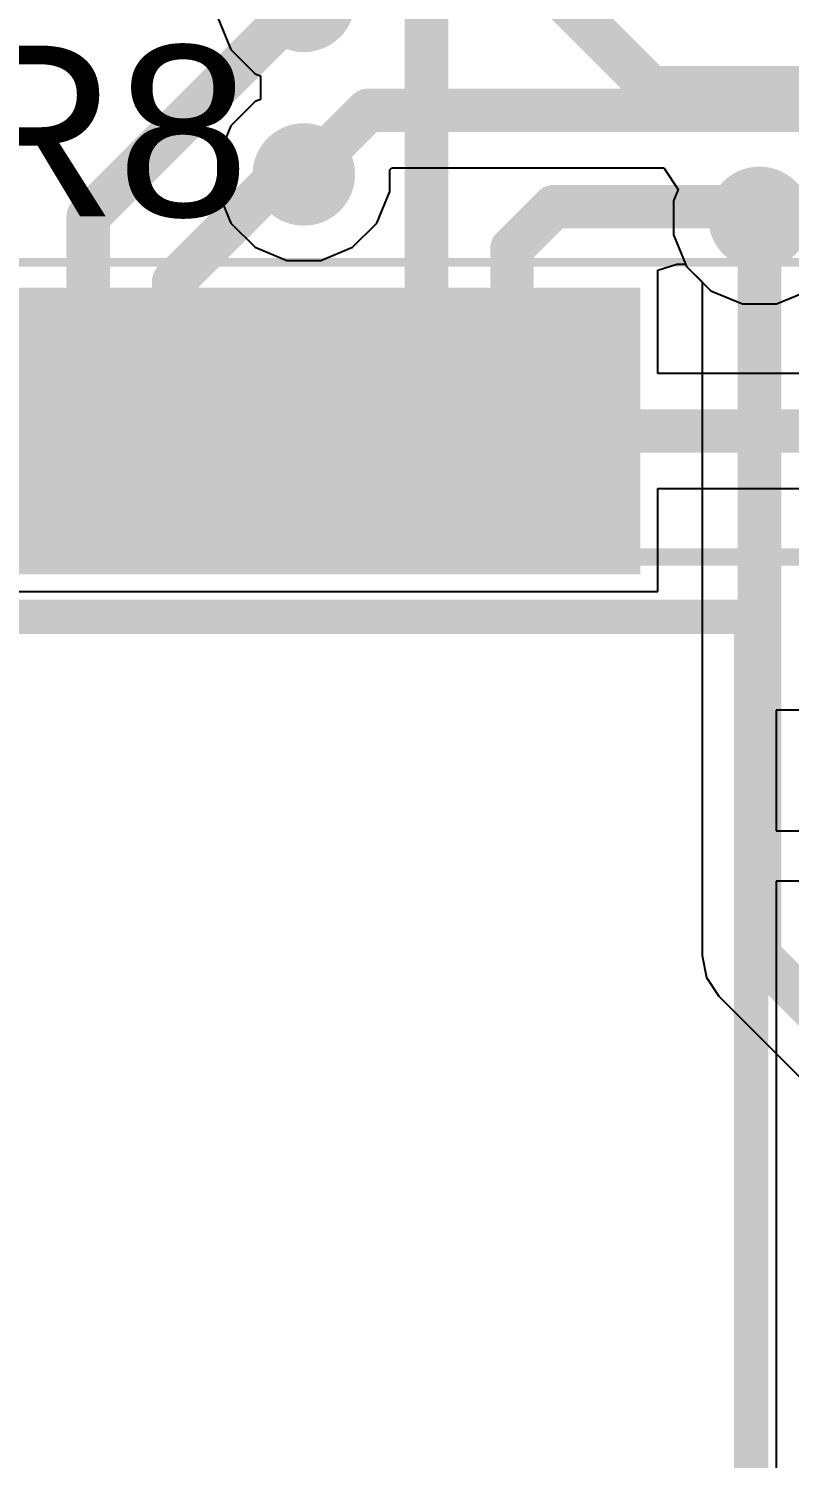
# Model space of a CAD drawing. Header units: millimetres. Extents: x -1.58 to 1.58, y -1.38 to 3.35.
# Drawn here: x 0.0166 to 0.1919, y 2.3441 to 2.6736 of the extents above; entities that cross this region are included whole.
import ezdxf

# ---------------------------------------------------------------- set-up
doc = ezdxf.new("R2010")
doc.units = ezdxf.units.MM
doc.header["$MEASUREMENT"] = 0
for name, color, linetype in [('BottomLayer', 5, 'Continuous'), ('Mechanical13', 56, 'Continuous'), ('Mechanical15', 56, 'Continuous'), ('TopLayer', 1, 'Continuous'), ('TopOverlay', 2, 'Continuous'), ('TopPaste', 8, 'Continuous'), ('TopSolder', 216, 'Continuous'), ('ViaHoleLayer', 16, 'Continuous')]:
    doc.layers.add(name, color=color, linetype=linetype)
doc.styles.add('Arial', font='arial.ttf', dxfattribs={"height": 0.2})

# ---------------------------------------------------------------- blocks, each defined once
blk = doc.blocks.new('QFP50P1200X1200X160_64N_72')
at = {"layer": 'TopLayer'}
for points in [[(0.02362, 0.19687), (0.02362, 0.25494), (0.03543, 0.25494), (0.03543, 0.19687)], [(0.04331, 0.19687), (0.04331, 0.25494), (0.05512, 0.25494), (0.05512, 0.19687)], [(0.06299, 0.19687), (0.06299, 0.25494), (0.0748, 0.25494), (0.0748, 0.19687)], [(0.08268, 0.19687), (0.08268, 0.25494), (0.09449, 0.25494), (0.09449, 0.19687)], [(0.10236, 0.19687), (0.10236, 0.25494), (0.11417, 0.25494), (0.11417, 0.19687)], [(0.12205, 0.19687), (0.12205, 0.25494), (0.13386, 0.25494), (0.13386, 0.19687)], [(0.14173, 0.19687), (0.14173, 0.25494), (0.15354, 0.25494), (0.15354, 0.19687)]]:
    blk.add_hatch(color=1, dxfattribs=at).paths.add_polyline_path(points)
at = {"layer": 'TopPaste'}
for points in [[(0.02362, 0.19687), (0.02362, 0.25494), (0.03543, 0.25494), (0.03543, 0.19687)], [(0.04331, 0.19687), (0.04331, 0.25494), (0.05512, 0.25494), (0.05512, 0.19687)], [(0.06299, 0.19687), (0.06299, 0.25494), (0.0748, 0.25494), (0.0748, 0.19687)], [(0.08268, 0.19687), (0.08268, 0.25494), (0.09449, 0.25494), (0.09449, 0.19687)], [(0.10236, 0.19687), (0.10236, 0.25494), (0.11417, 0.25494), (0.11417, 0.19687)], [(0.12205, 0.19687), (0.12205, 0.25494), (0.13386, 0.25494), (0.13386, 0.19687)], [(0.14173, 0.19687), (0.14173, 0.25494), (0.15354, 0.25494), (0.15354, 0.19687)]]:
    blk.add_hatch(color=8, dxfattribs=at).paths.add_polyline_path(points)
at = {"layer": 'TopSolder'}
for points in [[(-0.00006, 0.19287), (-0.00006, 0.25894), (0.01975, 0.25894), (0.01975, 0.19287)], [(0.01962, 0.19287), (0.01962, 0.25894), (0.03943, 0.25894), (0.03943, 0.19287)], [(0.03931, 0.19287), (0.03931, 0.25894), (0.05912, 0.25894), (0.05912, 0.19287)], [(0.05899, 0.19287), (0.05899, 0.25894), (0.0788, 0.25894), (0.0788, 0.19287)], [(0.07868, 0.19287), (0.07868, 0.25894), (0.09849, 0.25894), (0.09849, 0.19287)], [(0.09836, 0.19287), (0.09836, 0.25894), (0.11817, 0.25894), (0.11817, 0.19287)], [(0.11805, 0.19287), (0.11805, 0.25894), (0.13786, 0.25894), (0.13786, 0.19287)], [(0.13773, 0.19287), (0.13773, 0.25894), (0.15754, 0.25894), (0.15754, 0.19287)]]:
    blk.add_hatch(color=216, dxfattribs=at).paths.add_polyline_path(points)
at = {"layer": 'Mechanical13', "const_width": 0.00394}
blk.add_lwpolyline([(-0.19685, 0.19685), (0.19685, 0.19685)], dxfattribs=at)
at = {"layer": 'Mechanical15', "const_width": 0.00197}
blk.add_lwpolyline([(-0.26476, 0.26476), (0.26476, 0.26476)], dxfattribs=at)
at = {"layer": 'TopOverlay', "const_width": 0.00787}
for points in [[(-0.18307, 0.18307), (0.18307, 0.18307)], [(0.18307, -0.18307), (0.18307, 0.18307)]]:
    blk.add_lwpolyline(points, dxfattribs=at)
at = {"layer": 'TopOverlay', "const_width": 0.00394}
blk.add_lwpolyline([(0.1811, 0.18307, 1), (0.18504, 0.18307, 1)], format="xyb", close=True, dxfattribs=at)
blk.add_lwpolyline([(0.1811, 0.18307, 1), (0.18504, 0.18307, 1)], format="xyb", close=True, dxfattribs=at)

msp = doc.modelspace()

# ---------------------------------------------------------------- hatches: boundary and pattern name
at = {"layer": 'BottomLayer'}
h = msp.add_hatch(color=5, dxfattribs=at)
edge = h.paths.add_edge_path()
edge.add_arc((0.08, 2.68), 0.01181, 0, 360)
h = msp.add_hatch(color=5, dxfattribs=at)
edge = h.paths.add_edge_path()
edge.add_arc((0.08, 2.64), 0.01181, 0, 360)
h = msp.add_hatch(color=5, dxfattribs=at)
edge = h.paths.add_edge_path()
edge.add_arc((0.185, 2.63), 0.01181, 0, 360)
at = {"layer": 'TopLayer'}
h = msp.add_hatch(color=1, dxfattribs=at)
edge = h.paths.add_edge_path()
edge.add_arc((0.08, 2.68), 0.01181, 0, 360)
h = msp.add_hatch(color=1, dxfattribs=at)
edge = h.paths.add_edge_path()
edge.add_arc((0.08, 2.64), 0.01181, 0, 360)
h = msp.add_hatch(color=1, dxfattribs=at)
edge = h.paths.add_edge_path()
edge.add_arc((0.185, 2.63), 0.01181, 0, 360)
at = {"layer": 'ViaHoleLayer'}
h = msp.add_hatch(color=16, dxfattribs=at)
edge = h.paths.add_edge_path()
edge.add_arc((0.08, 2.64), 0.00591, 0, 360)
h = msp.add_hatch(color=16, dxfattribs=at)
edge = h.paths.add_edge_path()
edge.add_arc((0.185, 2.63), 0.00591, 0, 360)

# ---------------------------------------------------------------- linework, layer by layer
at = {"layer": 'BottomLayer'}
for p, q in [((0.06019, 2.67606), (0.06321, 2.66878)), ((0.06321, 2.66878), (0.06878, 2.66321)), ((0.06878, 2.66321), (0.06998, 2.66271)), ((0.06998, 2.66271), (0.06998, 2.65729)), ((0.06878, 2.65679), (0.06321, 2.65122)), ((0.06998, 2.65729), (0.06878, 2.65679)), ((0.06321, 2.65122), (0.06019, 2.64394)), ((0.06019, 2.64394), (0.06019, 2.63606)), ((0.09981, 2.64107), (0.10026, 2.64151)), ((0.09981, 2.63606), (0.09981, 2.64107)), ((0.10026, 2.64151), (0.12977, 2.64151)), ((0.12977, 2.64151), (0.12999, 2.64156)), ((0.12999, 2.64156), (0.16293, 2.64156)), ((0.16293, 2.64156), (0.16627, 2.63656)), ((0.06019, 2.63606), (0.06321, 2.62878)), ((0.09679, 2.62878), (0.09981, 2.63606)), ((0.16627, 2.63656), (0.16519, 2.63394)), ((0.16519, 2.63394), (0.16519, 2.62606)), ((0.06321, 2.62878), (0.06878, 2.62321)), ((0.09122, 2.62321), (0.09679, 2.62878)), ((0.06878, 2.62321), (0.07606, 2.62019)), ((0.08394, 2.62019), (0.09122, 2.62321)), ((0.16519, 2.62606), (0.16821, 2.61878)), ((0.07606, 2.62019), (0.08394, 2.62019)), ((0.16821, 2.61878), (0.17175, 2.61524)), ((0.17175, 2.61524), (0.17175, 2.46)), ((0.17175, 2.46), (0.17275, 2.45493)), ((0.17275, 2.45493), (0.17563, 2.45063)), ((0.17563, 2.45063), (0.27563, 2.35063))]:
    msp.add_line(p, q, dxfattribs=at)
at = {"layer": 'BottomLayer', "const_width": 0.01}
for points in [[(0.08, 2.64), (0.09477, 2.65477)], [(0.09477, 2.65477), (0.12977, 2.65477)], [(0.12977, 2.65477), (0.12981, 2.65481)], [(0.12981, 2.65481), (0.31519, 2.65481)], [(0.185, 2.46), (0.185, 2.63)], [(0.185, 2.46), (0.285, 2.36)]]:
    msp.add_lwpolyline(points, dxfattribs=at)
at = {"layer": 'BottomLayer', "const_width": 0.005}
for points in [[(0.09227, 2.65477, 1), (0.09727, 2.65477, 1)], [(0.09227, 2.65477, 1), (0.09727, 2.65477, 1)], [(0.12727, 2.65477, 1), (0.13227, 2.65477, 1)], [(0.12727, 2.65477, 1), (0.13227, 2.65477, 1)], [(0.12731, 2.65481, 1), (0.13231, 2.65481, 1)], [(0.12731, 2.65481, 1), (0.13231, 2.65481, 1)], [(0.0775, 2.64, 1), (0.0825, 2.64, 1)], [(0.1825, 2.63, 1), (0.1875, 2.63, 1)], [(0.1825, 2.46, 1), (0.1875, 2.46, 1)], [(0.1825, 2.46, 1), (0.1875, 2.46, 1)]]:
    msp.add_lwpolyline(points, format="xyb", close=True, dxfattribs=at)
at = {"layer": 'TopLayer'}
for p, q in [((0.16154, 2.61794), (0.16596, 2.61935)), ((0.16154, 2.59416), (0.16154, 2.61794)), ((0.16596, 2.61935), (0.16797, 2.61935)), ((0.16797, 2.61935), (0.16821, 2.61878)), ((0.16821, 2.61878), (0.17378, 2.61321)), ((0.17378, 2.61321), (0.18106, 2.61019)), ((0.18894, 2.61019), (0.19622, 2.61321)), ((0.18106, 2.61019), (0.18894, 2.61019)), ((0.17814, 2.59416), (0.16154, 2.59416)), ((0.17837, 2.59412), (0.17814, 2.59416)), ((0.1961, 2.59412), (0.17837, 2.59412)), ((0.16154, 2.54387), (0.16154, 2.56765)), ((0.16154, 2.56765), (0.17797, 2.56765)), ((0.17797, 2.56765), (0.17819, 2.56761)), ((0.17819, 2.56761), (0.19438, 2.56761)), ((-0.01651, 2.54387), (0.16154, 2.54387)), ((0.21265, 2.51654), (0.18887, 2.51654)), ((0.18887, 2.51654), (0.18887, 2.48873)), ((0.18887, 2.48873), (0.26294, 2.48873)), ((0.22604, 2.47717), (0.18887, 2.47717)), ((0.18887, 2.47717), (0.18887, 2.44936)), ((0.18887, 2.44936), (0.18887, 2.40999)), ((0.18887, 2.40999), (0.18887, 2.37062)), ((0.18887, 2.37062), (0.18887, 2.33125))]:
    msp.add_line(p, q, dxfattribs=at)
at = {"layer": 'TopLayer', "const_width": 0.01}
for points in [[(0.13, 2.69), (0.16, 2.66)], [(0.10827, 2.58091), (0.10827, 2.68682)], [(0.03031, 2.63031), (0.08, 2.68)], [(0.16, 2.66), (0.2174, 2.66)], [(0.07739, 2.63739), (0.08, 2.64)], [(0.04999, 2.61533), (0.07206, 2.63739)], [(0.07206, 2.63739), (0.07739, 2.63739)], [(0.12795, 2.62295), (0.13761, 2.63261)], [(0.13761, 2.63261), (0.18239, 2.63261)], [(0.18239, 2.63261), (0.185, 2.63)], [(0.03031, 2.58168), (0.03031, 2.63031)], [(0.12795, 2.58091), (0.12795, 2.62295)], [(0.04999, 2.58168), (0.04999, 2.61533)], [(0.02953, 2.58091), (0.03031, 2.58168)], [(0.04921, 2.58091), (0.04999, 2.58168)], [(0.14764, 2.58091), (0.17814, 2.58091)], [(0.17814, 2.58091), (0.17819, 2.58086)], [(0.17819, 2.58086), (0.20914, 2.58086)]]:
    msp.add_lwpolyline(points, dxfattribs=at)
at = {"layer": 'TopLayer', "const_width": 0.005}
for points in [[(0.1575, 2.66, 1), (0.1625, 2.66, 1)], [(0.1575, 2.66, 1), (0.1625, 2.66, 1)], [(0.0775, 2.64, 1), (0.0825, 2.64, 1)], [(0.06956, 2.63739, 1), (0.07456, 2.63739, 1)], [(0.06956, 2.63739, 1), (0.07456, 2.63739, 1)], [(0.07489, 2.63739, 1), (0.07989, 2.63739, 1)], [(0.07489, 2.63739, 1), (0.07989, 2.63739, 1)], [(0.13511, 2.63261, 1), (0.14011, 2.63261, 1)], [(0.13511, 2.63261, 1), (0.14011, 2.63261, 1)], [(0.17989, 2.63261, 1), (0.18489, 2.63261, 1)], [(0.17989, 2.63261, 1), (0.18489, 2.63261, 1)], [(0.02781, 2.63031, 1), (0.03281, 2.63031, 1)], [(0.02781, 2.63031, 1), (0.03281, 2.63031, 1)], [(0.1825, 2.63, 1), (0.1875, 2.63, 1)], [(0.12545, 2.62295, 1), (0.13045, 2.62295, 1)], [(0.12545, 2.62295, 1), (0.13045, 2.62295, 1)], [(0.04749, 2.61533, 1), (0.05249, 2.61533, 1)], [(0.04749, 2.61533, 1), (0.05249, 2.61533, 1)], [(0.02781, 2.58168, 1), (0.03281, 2.58168, 1)], [(0.02781, 2.58168, 1), (0.03281, 2.58168, 1)], [(0.04749, 2.58168, 1), (0.05249, 2.58168, 1)], [(0.04749, 2.58168, 1), (0.05249, 2.58168, 1)], [(0.02703, 2.58091, 1), (0.03203, 2.58091, 1)], [(0.04671, 2.58091, 1), (0.05171, 2.58091, 1)], [(0.10577, 2.58091, 1), (0.11077, 2.58091, 1)], [(0.12545, 2.58091, 1), (0.13045, 2.58091, 1)], [(0.14514, 2.58091, 1), (0.15014, 2.58091, 1)], [(0.17564, 2.58091, 1), (0.18064, 2.58091, 1)], [(0.17564, 2.58091, 1), (0.18064, 2.58091, 1)], [(0.17569, 2.58086, 1), (0.18069, 2.58086, 1)], [(0.17569, 2.58086, 1), (0.18069, 2.58086, 1)]]:
    msp.add_lwpolyline(points, format="xyb", close=True, dxfattribs=at)

# ---------------------------------------------------------------- block references
msp.add_blockref('QFP50P1200X1200X160_64N_72', (0, 2.355))

# ---------------------------------------------------------------- texts
at = {"layer": 'TopOverlay', "style": 'Arial'}
msp.add_text('R8', height=0.03937, dxfattribs=at).set_placement((-0.0028, 2.63032))

doc.saveas('drawing.dxf')
